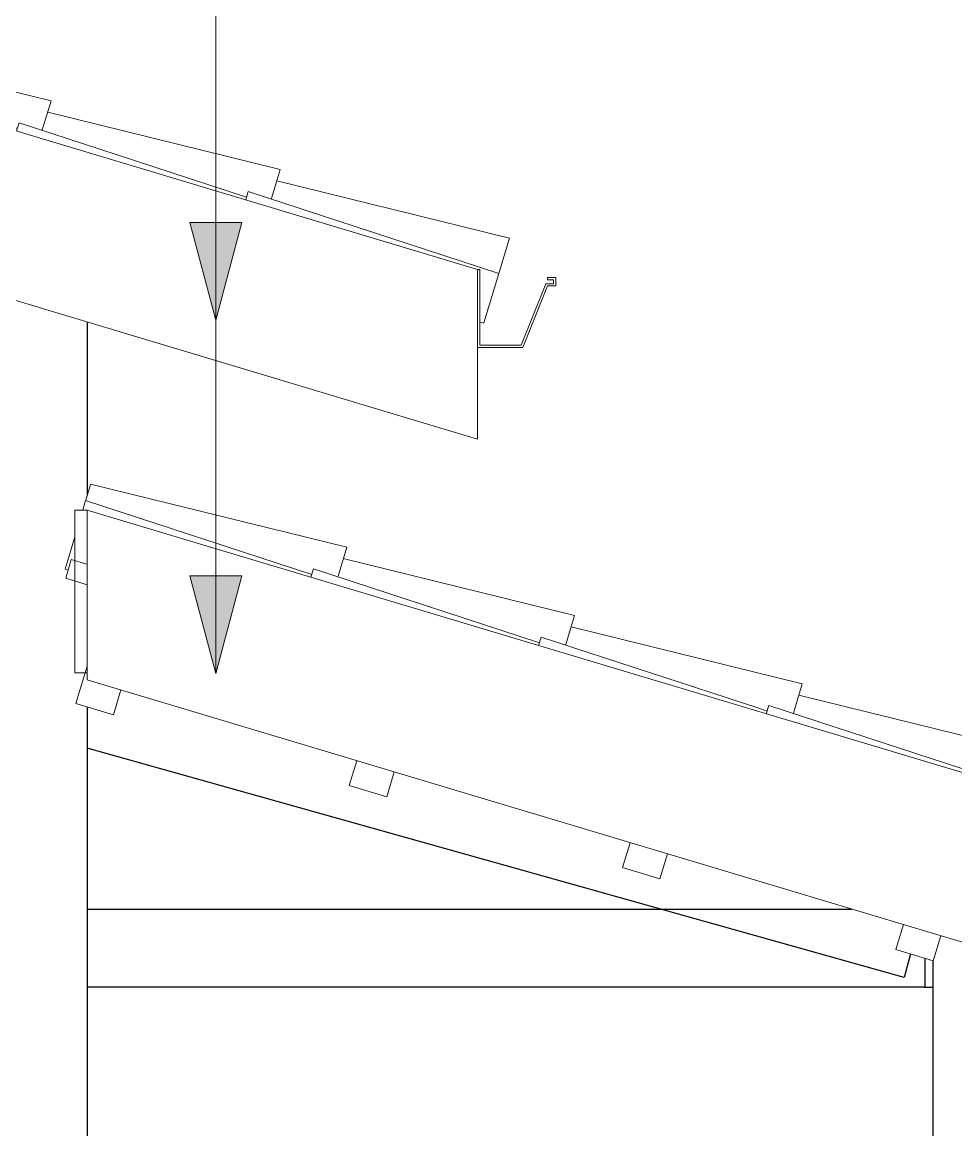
# Model space of a CAD drawing. Header units: millimetres. Extents: x -12976 to 58202, y -2238 to 7407.
# Drawn here: x 27866 to 29301, y 2461 to 4164 of the extents above; entities that cross this region are included whole.
import ezdxf

# ---------------------------------------------------------------- set-up
doc = ezdxf.new("R2010")
doc.units = ezdxf.units.MM
for name, color, linetype, lineweight in [('A-GLAZ-CURT', 52, 'Continuous', 9), ('A-GLAZ-CWMG', 51, 'Continuous', 9), ('A-ROOF-OTLN', 132, 'Continuous', 9), ('A-WALL', 113, 'Continuous', 25), ('G-ANNO-TEXT', 231, 'Continuous', 9), ('S-BEAM', 12, 'Continuous', 25), ('S-COLS', 52, 'Continuous', 25)]:
    doc.layers.add(name, color=color, linetype=linetype, lineweight=lineweight)

# ---------------------------------------------------------------- blocks, each defined once
blk = doc.blocks.new('Viga de Madeira - Terça-4147619-FACHADA LATERAL DIREITA')
at = {"layer": 'S-BEAM'}
for p, q in [((-8189.7, 2800), (-7014.6, 2800)), ((-6902.4, 2724.6), (-6902.4, 2680)), ((-6902.4, 2680), (-8189.7, 2680))]:
    blk.add_line(p, q, dxfattribs=at)
blk = doc.blocks.new('Viga de Madeira - Terça-4147620-FACHADA LATERAL DIREITA')
at = {"layer": 'S-BEAM'}
for p, q in [((-6934.3, 2694.9), (-8189.7, 3047.3)), ((-6924.2, 2731.1), (-6934.3, 2694.9))]:
    blk.add_line(p, q, dxfattribs=at)
blk = doc.blocks.new('Rectangular Mullion - Ripa-3577153-FACHADA LATERAL DIREITA')
at = {"layer": 'A-GLAZ-CWMG'}
for p, q in [((-8214.1, 3337.3), (-8222.7, 3308.6)), ((-8190.2, 3330.2), (-8214.1, 3337.3)), ((-8222.7, 3308.6), (-8189.7, 3298.7))]:
    blk.add_line(p, q, dxfattribs=at)
blk = doc.blocks.new('Rectangular Mullion - Terça-3577237-FACHADA LATERAL DIREITA')
at = {"layer": 'A-GLAZ-CWMG'}
for p, q in [((-8189.7, 3173.4), (-8206.9, 3115.9)), ((-8149.4, 3098.7), (-8137.9, 3137)), ((-8206.9, 3115.9), (-8149.4, 3098.7))]:
    blk.add_line(p, q, dxfattribs=at)
blk = doc.blocks.new('Rectangular Mullion - Terça-3577243-FACHADA LATERAL DIREITA')
at = {"layer": 'A-GLAZ-CWMG'}
for p, q in [((-6515.4, 2650.2), (-6526.9, 2611.9)), ((-6469.4, 2594.7), (-6457.9, 2633)), ((-6526.9, 2611.9), (-6469.4, 2594.7))]:
    blk.add_line(p, q, dxfattribs=at)
blk = doc.blocks.new('COLONIAL BASE - COLONIAL BASE-V64-FACHADA LATERAL DIREITA')
at = {"layer": 'A-GLAZ-CURT'}
blk.add_line((-7096.1, 3129), (-6741.2, 3041.4), dxfattribs=at)
blk = doc.blocks.new('COLONIAL BASE - COLONIAL BASE-V63-FACHADA LATERAL DIREITA')
at = {"layer": 'A-GLAZ-CURT'}
blk.add_line((-6746.1, 3024), (-6390.9, 2936.3), dxfattribs=at)
blk = doc.blocks.new('COLONIAL BASE - COLONIAL BASE-V65-FACHADA LATERAL DIREITA')
at = {"layer": 'A-GLAZ-CURT'}
for p, q in [((-8184.8, 3452.8), (-8184.8, 3452.8)), ((-8184.5, 3453.5), (-7790.9, 3356.3))]:
    blk.add_line(p, q, dxfattribs=at)
blk = doc.blocks.new('COLONIAL BASE - COLONIAL BASE-V66-FACHADA LATERAL DIREITA')
at = {"layer": 'A-GLAZ-CURT'}
for p, q in [((-8184.8, 3452.8), (-8184.8, 3452.8)), ((-8184.5, 3453.5), (-7790.9, 3356.3)), ((-8223.7, 3322.9), (-8218.8, 3321.6))]:
    blk.add_line(p, q, dxfattribs=at)
blk = doc.blocks.new('COLONIAL BASE - COLONIAL BASE-V69-FACHADA LATERAL DIREITA')
at = {"layer": 'A-GLAZ-CURT'}
for p, q in [((-7096.1, 3129), (-6740.9, 3041.3)), ((-7142.1, 3113.2), (-7146, 3100.3)), ((-7142.1, 3113.2), (-6794.7, 2999.6)), ((-6754.4, 2996.2), (-6740.9, 3041.3))]:
    blk.add_line(p, q, dxfattribs=at)
blk = doc.blocks.new('COLONIAL BASE - COLONIAL BASE-V70-FACHADA LATERAL DIREITA')
at = {"layer": 'A-GLAZ-CURT'}
for p, q in [((-7446.1, 3234), (-7090.9, 3146.3)), ((-7492.1, 3218.2), (-7496, 3205.3)), ((-7492.1, 3218.2), (-7159, 3109.3)), ((-7104.3, 3101.4), (-7090.9, 3146.3)), ((-7159, 3109.3), (-7144.7, 3104.6))]:
    blk.add_line(p, q, dxfattribs=at)
blk = doc.blocks.new('COLONIAL BASE - COLONIAL BASE-V71-FACHADA LATERAL DIREITA')
at = {"layer": 'A-GLAZ-CURT'}
for p, q in [((-7796.1, 3339), (-7440.9, 3251.3)), ((-7842.1, 3323.2), (-7846, 3310.3)), ((-7842.1, 3323.2), (-7494.7, 3209.6)), ((-7454.3, 3206.6), (-7440.9, 3251.3))]:
    blk.add_line(p, q, dxfattribs=at)
blk = doc.blocks.new('COLONIAL BASE - COLONIAL BASE-V72-FACHADA LATERAL DIREITA')
at = {"layer": 'A-GLAZ-CURT'}
for p, q in [((-8184.8, 3452.8), (-8192, 3428.8)), ((-8184.5, 3453.5), (-7790.9, 3356.3)), ((-8192.1, 3428.2), (-8196.4, 3413.8)), ((-8192.1, 3428.2), (-7844.7, 3314.6)), ((-8208.8, 3372.6), (-8223.7, 3322.9)), ((-7804.2, 3311.8), (-7790.9, 3356.3)), ((-8223.7, 3322.9), (-8218.8, 3321.6))]:
    blk.add_line(p, q, dxfattribs=at)
blk = doc.blocks.new('COLONIAL BASE - COLONIAL BASE-4234113-FACHADA LATERAL DIREITA')
at = {"layer": 'A-GLAZ-CURT'}
for p, q in [((-7898.3, 3919.6), (-7540.9, 3831.3)), ((-7586.5, 3702.2), (-7580.1, 3700.6)), ((-7579.9, 3701.4), (-7579.9, 3701.4))]:
    blk.add_line(p, q, dxfattribs=at)
blk = doc.blocks.new('COLONIAL BASE - COLONIAL BASE-V73-FACHADA LATERAL DIREITA')
at = {"layer": 'A-GLAZ-CURT'}
blk.add_line((-8250.1, 4025.2), (-7893.1, 3937), dxfattribs=at)
blk = doc.blocks.new('COLONIAL BASE - COLONIAL BASE-V74-FACHADA LATERAL DIREITA')
at = {"layer": 'A-GLAZ-CURT'}
blk.add_line((-8602.8, 4130.9), (-8245.3, 4042.6), dxfattribs=at)
blk = doc.blocks.new('COLONIAL BASE - COLONIAL BASE-V80-FACHADA LATERAL DIREITA')
at = {"layer": 'A-GLAZ-CURT'}
for p, q in [((-7898.3, 3919.6), (-7540.9, 3831.3)), ((-7942.1, 3903.2), (-7946, 3890.3)), ((-7942.1, 3903.2), (-7557.1, 3777.3)), ((-7557, 3777.4), (-7540.9, 3831.3)), ((-7579.9, 3701.4), (-7557.1, 3777.3)), ((-7586.5, 3702.2), (-7580.1, 3700.6))]:
    blk.add_line(p, q, dxfattribs=at)
blk = doc.blocks.new('COLONIAL BASE - COLONIAL BASE-V81-FACHADA LATERAL DIREITA')
at = {"layer": 'A-GLAZ-CURT'}
for p, q in [((-8250.1, 4025.2), (-7893.1, 3937)), ((-8294.4, 4008.9), (-8298.1, 3996.5)), ((-8294.4, 4008.9), (-8143.7, 3959.6)), ((-8143.7, 3959.6), (-7944.7, 3894.5)), ((-7906.5, 3892.2), (-7893.1, 3937))]:
    blk.add_line(p, q, dxfattribs=at)
blk = doc.blocks.new('COLONIAL BASE - COLONIAL BASE-V82-FACHADA LATERAL DIREITA')
at = {"layer": 'A-GLAZ-CURT'}
for p, q in [((-8602.8, 4130.9), (-8245.3, 4042.6)), ((-8646.6, 4114.6), (-8650.4, 4101.8)), ((-8646.6, 4114.6), (-8297, 4000.2)), ((-8258.8, 3997.8), (-8245.3, 4042.6))]:
    blk.add_line(p, q, dxfattribs=at)

msp = doc.modelspace()

# ---------------------------------------------------------------- hatches: boundary and pattern name
at = {"layer": 'G-ANNO-TEXT'}
for points in [[(28163.9, 3705.4), (28204.1, 3855.4), (28123.7, 3855.4)], [(28163.9, 3162.3), (28204.1, 3312.3), (28123.7, 3312.3)]]:
    msp.add_hatch(color=7, dxfattribs=at).paths.add_polyline_path(points)

# ---------------------------------------------------------------- linework, layer by layer
at = {"layer": 'A-ROOF-OTLN'}
for p, q in [((22226.3, 5685.5), (28566.3, 3783.5)), ((28566.3, 3522.5), (22226.3, 5424.5)), ((28566.3, 3783.5), (28566.3, 3522.5)), ((28569.4, 3783.5), (28566.3, 3783.5)), ((28569.4, 3666.8), (28569.4, 3783.5)), ((28686.3, 3770.8), (28673.6, 3770.8)), ((28673.6, 3770.8), (28673.6, 3767.6)), ((28673.6, 3767.6), (28683.1, 3767.6)), ((28683.1, 3767.6), (28683.1, 3761.3)), ((28686.3, 3758.1), (28686.3, 3770.8)), ((28671.2, 3761.3), (28633.1, 3666.8)), ((28635.5, 3663.6), (28673.6, 3758.1)), ((28683.1, 3761.3), (28671.2, 3761.3)), ((28673.6, 3758.1), (28686.3, 3758.1)), ((28566.3, 3663.6), (28635.5, 3663.6)), ((28633.1, 3666.8), (28569.4, 3666.8)), ((27947.3, 3413.5), (27947.3, 3163.5)), ((27966.3, 3413.5), (27947.3, 3413.5)), ((27966.3, 3152.5), (27966.3, 3413.5)), ((27966.3, 3413.5), (30066.3, 2783.5)), ((27947.3, 3163.5), (27966.3, 3163.5)), ((30066.3, 2522.5), (27966.3, 3152.5))]:
    msp.add_line(p, q, dxfattribs=at)
at = {"layer": 'A-WALL'}
for p, q in [((27966.3, 3702.5), (27966.3, 3436.6)), ((27966.3, 3110.8), (27966.3, 200))]:
    msp.add_line(p, q, dxfattribs=at)
at = {"layer": 'G-ANNO-TEXT', "color": 7}
for p, q in [((28163.9, 3162.3), (28163.9, 7166.9)), ((28163.9, 3705.4), (28163.9, 7166.9)), ((28204.1, 3855.4), (28123.7, 3855.4)), ((28123.7, 3855.4), (28163.9, 3705.4)), ((28163.9, 3705.4), (28204.1, 3855.4)), ((28204.1, 3312.3), (28123.7, 3312.3)), ((28123.7, 3312.3), (28163.9, 3162.3)), ((28163.9, 3162.3), (28204.1, 3312.3))]:
    msp.add_line(p, q, dxfattribs=at)
at = {"layer": 'S-BEAM'}
msp.add_line((29253.6, 2680), (29266.3, 2680), dxfattribs=at)
at = {"layer": 'S-COLS'}
msp.add_line((29266.3, 200), (29266.3, 2720.8), dxfattribs=at)

# ---------------------------------------------------------------- block references
at = {"layer": 'A-GLAZ-CURT'}
for name, p in [('COLONIAL BASE - COLONIAL BASE-V82-FACHADA LATERAL DIREITA', (36155.9, 0)), ('COLONIAL BASE - COLONIAL BASE-V74-FACHADA LATERAL DIREITA', (36155.9, 0)), ('COLONIAL BASE - COLONIAL BASE-V74-FACHADA LATERAL DIREITA', (36155.9, 0)), ('COLONIAL BASE - COLONIAL BASE-V74-FACHADA LATERAL DIREITA', (36155.9, 0)), ('COLONIAL BASE - COLONIAL BASE-V74-FACHADA LATERAL DIREITA', (36155.9, 0)), ('COLONIAL BASE - COLONIAL BASE-V74-FACHADA LATERAL DIREITA', (36155.9, 0)), ('COLONIAL BASE - COLONIAL BASE-V74-FACHADA LATERAL DIREITA', (36155.9, 0)), ('COLONIAL BASE - COLONIAL BASE-V74-FACHADA LATERAL DIREITA', (36155.9, 0)), ('COLONIAL BASE - COLONIAL BASE-V74-FACHADA LATERAL DIREITA', (36155.9, 0)), ('COLONIAL BASE - COLONIAL BASE-V74-FACHADA LATERAL DIREITA', (36155.9, 0)), ('COLONIAL BASE - COLONIAL BASE-V74-FACHADA LATERAL DIREITA', (36155.9, 0)), ('COLONIAL BASE - COLONIAL BASE-V74-FACHADA LATERAL DIREITA', (36155.9, 0)), ('COLONIAL BASE - COLONIAL BASE-V74-FACHADA LATERAL DIREITA', (36155.9, 0)), ('COLONIAL BASE - COLONIAL BASE-V74-FACHADA LATERAL DIREITA', (36155.9, 0)), ('COLONIAL BASE - COLONIAL BASE-V74-FACHADA LATERAL DIREITA', (36155.9, 0)), ('COLONIAL BASE - COLONIAL BASE-V74-FACHADA LATERAL DIREITA', (36155.9, 0)), ('COLONIAL BASE - COLONIAL BASE-V74-FACHADA LATERAL DIREITA', (36155.9, 0)), ('COLONIAL BASE - COLONIAL BASE-V74-FACHADA LATERAL DIREITA', (36155.9, 0)), ('COLONIAL BASE - COLONIAL BASE-V74-FACHADA LATERAL DIREITA', (36155.9, 0)), ('COLONIAL BASE - COLONIAL BASE-V74-FACHADA LATERAL DIREITA', (36155.9, 0)), ('COLONIAL BASE - COLONIAL BASE-V74-FACHADA LATERAL DIREITA', (36155.9, 0)), ('COLONIAL BASE - COLONIAL BASE-V74-FACHADA LATERAL DIREITA', (36155.9, 0)), ('COLONIAL BASE - COLONIAL BASE-V74-FACHADA LATERAL DIREITA', (36155.9, 0)), ('COLONIAL BASE - COLONIAL BASE-V74-FACHADA LATERAL DIREITA', (36155.9, 0)), ('COLONIAL BASE - COLONIAL BASE-V74-FACHADA LATERAL DIREITA', (36155.9, 0)), ('COLONIAL BASE - COLONIAL BASE-V74-FACHADA LATERAL DIREITA', (36155.9, 0)), ('COLONIAL BASE - COLONIAL BASE-V74-FACHADA LATERAL DIREITA', (36155.9, 0)), ('COLONIAL BASE - COLONIAL BASE-V74-FACHADA LATERAL DIREITA', (36155.9, 0)), ('COLONIAL BASE - COLONIAL BASE-V74-FACHADA LATERAL DIREITA', (36155.9, 0)), ('COLONIAL BASE - COLONIAL BASE-V74-FACHADA LATERAL DIREITA', (36155.9, 0)), ('COLONIAL BASE - COLONIAL BASE-V74-FACHADA LATERAL DIREITA', (36155.9, 0)), ('COLONIAL BASE - COLONIAL BASE-V74-FACHADA LATERAL DIREITA', (36155.9, 0)), ('COLONIAL BASE - COLONIAL BASE-V74-FACHADA LATERAL DIREITA', (36155.9, 0)), ('COLONIAL BASE - COLONIAL BASE-V74-FACHADA LATERAL DIREITA', (36155.9, 0)), ('COLONIAL BASE - COLONIAL BASE-V74-FACHADA LATERAL DIREITA', (36155.9, 0)), ('COLONIAL BASE - COLONIAL BASE-V74-FACHADA LATERAL DIREITA', (36155.9, 0)), ('COLONIAL BASE - COLONIAL BASE-V74-FACHADA LATERAL DIREITA', (36155.9, 0)), ('COLONIAL BASE - COLONIAL BASE-V74-FACHADA LATERAL DIREITA', (36155.9, 0)), ('COLONIAL BASE - COLONIAL BASE-V74-FACHADA LATERAL DIREITA', (36155.9, 0)), ('COLONIAL BASE - COLONIAL BASE-V81-FACHADA LATERAL DIREITA', (36155.9, 0)), ('COLONIAL BASE - COLONIAL BASE-V73-FACHADA LATERAL DIREITA', (36155.9, 0)), ('COLONIAL BASE - COLONIAL BASE-V73-FACHADA LATERAL DIREITA', (36155.9, 0)), ('COLONIAL BASE - COLONIAL BASE-V73-FACHADA LATERAL DIREITA', (36155.9, 0)), ('COLONIAL BASE - COLONIAL BASE-V73-FACHADA LATERAL DIREITA', (36155.9, 0)), ('COLONIAL BASE - COLONIAL BASE-V73-FACHADA LATERAL DIREITA', (36155.9, 0)), ('COLONIAL BASE - COLONIAL BASE-V73-FACHADA LATERAL DIREITA', (36155.9, 0)), ('COLONIAL BASE - COLONIAL BASE-V73-FACHADA LATERAL DIREITA', (36155.9, 0)), ('COLONIAL BASE - COLONIAL BASE-V73-FACHADA LATERAL DIREITA', (36155.9, 0)), ('COLONIAL BASE - COLONIAL BASE-V73-FACHADA LATERAL DIREITA', (36155.9, 0)), ('COLONIAL BASE - COLONIAL BASE-V73-FACHADA LATERAL DIREITA', (36155.9, 0)), ('COLONIAL BASE - COLONIAL BASE-V73-FACHADA LATERAL DIREITA', (36155.9, 0)), ('COLONIAL BASE - COLONIAL BASE-V73-FACHADA LATERAL DIREITA', (36155.9, 0)), ('COLONIAL BASE - COLONIAL BASE-V73-FACHADA LATERAL DIREITA', (36155.9, 0)), ('COLONIAL BASE - COLONIAL BASE-V73-FACHADA LATERAL DIREITA', (36155.9, 0)), ('COLONIAL BASE - COLONIAL BASE-V73-FACHADA LATERAL DIREITA', (36155.9, 0)), ('COLONIAL BASE - COLONIAL BASE-V73-FACHADA LATERAL DIREITA', (36155.9, 0)), ('COLONIAL BASE - COLONIAL BASE-V73-FACHADA LATERAL DIREITA', (36155.9, 0)), ('COLONIAL BASE - COLONIAL BASE-V73-FACHADA LATERAL DIREITA', (36155.9, 0)), ('COLONIAL BASE - COLONIAL BASE-V73-FACHADA LATERAL DIREITA', (36155.9, 0)), ('COLONIAL BASE - COLONIAL BASE-V73-FACHADA LATERAL DIREITA', (36155.9, 0)), ('COLONIAL BASE - COLONIAL BASE-V73-FACHADA LATERAL DIREITA', (36155.9, 0)), ('COLONIAL BASE - COLONIAL BASE-V73-FACHADA LATERAL DIREITA', (36155.9, 0)), ('COLONIAL BASE - COLONIAL BASE-V73-FACHADA LATERAL DIREITA', (36155.9, 0)), ('COLONIAL BASE - COLONIAL BASE-V73-FACHADA LATERAL DIREITA', (36155.9, 0)), ('COLONIAL BASE - COLONIAL BASE-V73-FACHADA LATERAL DIREITA', (36155.9, 0)), ('COLONIAL BASE - COLONIAL BASE-V73-FACHADA LATERAL DIREITA', (36155.9, 0)), ('COLONIAL BASE - COLONIAL BASE-V73-FACHADA LATERAL DIREITA', (36155.9, 0)), ('COLONIAL BASE - COLONIAL BASE-V73-FACHADA LATERAL DIREITA', (36155.9, 0)), ('COLONIAL BASE - COLONIAL BASE-V73-FACHADA LATERAL DIREITA', (36155.9, 0)), ('COLONIAL BASE - COLONIAL BASE-V73-FACHADA LATERAL DIREITA', (36155.9, 0)), ('COLONIAL BASE - COLONIAL BASE-V73-FACHADA LATERAL DIREITA', (36155.9, 0)), ('COLONIAL BASE - COLONIAL BASE-V73-FACHADA LATERAL DIREITA', (36155.9, 0)), ('COLONIAL BASE - COLONIAL BASE-V73-FACHADA LATERAL DIREITA', (36155.9, 0)), ('COLONIAL BASE - COLONIAL BASE-V73-FACHADA LATERAL DIREITA', (36155.9, 0)), ('COLONIAL BASE - COLONIAL BASE-V73-FACHADA LATERAL DIREITA', (36155.9, 0)), ('COLONIAL BASE - COLONIAL BASE-V73-FACHADA LATERAL DIREITA', (36155.9, 0)), ('COLONIAL BASE - COLONIAL BASE-V73-FACHADA LATERAL DIREITA', (36155.9, 0)), ('COLONIAL BASE - COLONIAL BASE-V73-FACHADA LATERAL DIREITA', (36155.9, 0)), ('COLONIAL BASE - COLONIAL BASE-V80-FACHADA LATERAL DIREITA', (36155.9, 0)), ('COLONIAL BASE - COLONIAL BASE-4234113-FACHADA LATERAL DIREITA', (36155.9, 0)), ('COLONIAL BASE - COLONIAL BASE-4234113-FACHADA LATERAL DIREITA', (36155.9, 0)), ('COLONIAL BASE - COLONIAL BASE-4234113-FACHADA LATERAL DIREITA', (36155.9, 0)), ('COLONIAL BASE - COLONIAL BASE-4234113-FACHADA LATERAL DIREITA', (36155.9, 0)), ('COLONIAL BASE - COLONIAL BASE-4234113-FACHADA LATERAL DIREITA', (36155.9, 0)), ('COLONIAL BASE - COLONIAL BASE-4234113-FACHADA LATERAL DIREITA', (36155.9, 0)), ('COLONIAL BASE - COLONIAL BASE-4234113-FACHADA LATERAL DIREITA', (36155.9, 0)), ('COLONIAL BASE - COLONIAL BASE-4234113-FACHADA LATERAL DIREITA', (36155.9, 0)), ('COLONIAL BASE - COLONIAL BASE-4234113-FACHADA LATERAL DIREITA', (36155.9, 0)), ('COLONIAL BASE - COLONIAL BASE-4234113-FACHADA LATERAL DIREITA', (36155.9, 0)), ('COLONIAL BASE - COLONIAL BASE-4234113-FACHADA LATERAL DIREITA', (36155.9, 0)), ('COLONIAL BASE - COLONIAL BASE-4234113-FACHADA LATERAL DIREITA', (36155.9, 0)), ('COLONIAL BASE - COLONIAL BASE-4234113-FACHADA LATERAL DIREITA', (36155.9, 0)), ('COLONIAL BASE - COLONIAL BASE-4234113-FACHADA LATERAL DIREITA', (36155.9, 0)), ('COLONIAL BASE - COLONIAL BASE-4234113-FACHADA LATERAL DIREITA', (36155.9, 0)), ('COLONIAL BASE - COLONIAL BASE-4234113-FACHADA LATERAL DIREITA', (36155.9, 0)), ('COLONIAL BASE - COLONIAL BASE-4234113-FACHADA LATERAL DIREITA', (36155.9, 0)), ('COLONIAL BASE - COLONIAL BASE-4234113-FACHADA LATERAL DIREITA', (36155.9, 0)), ('COLONIAL BASE - COLONIAL BASE-4234113-FACHADA LATERAL DIREITA', (36155.9, 0)), ('COLONIAL BASE - COLONIAL BASE-4234113-FACHADA LATERAL DIREITA', (36155.9, 0)), ('COLONIAL BASE - COLONIAL BASE-4234113-FACHADA LATERAL DIREITA', (36155.9, 0)), ('COLONIAL BASE - COLONIAL BASE-4234113-FACHADA LATERAL DIREITA', (36155.9, 0)), ('COLONIAL BASE - COLONIAL BASE-4234113-FACHADA LATERAL DIREITA', (36155.9, 0)), ('COLONIAL BASE - COLONIAL BASE-4234113-FACHADA LATERAL DIREITA', (36155.9, 0)), ('COLONIAL BASE - COLONIAL BASE-4234113-FACHADA LATERAL DIREITA', (36155.9, 0)), ('COLONIAL BASE - COLONIAL BASE-4234113-FACHADA LATERAL DIREITA', (36155.9, 0)), ('COLONIAL BASE - COLONIAL BASE-4234113-FACHADA LATERAL DIREITA', (36155.9, 0)), ('COLONIAL BASE - COLONIAL BASE-4234113-FACHADA LATERAL DIREITA', (36155.9, 0)), ('COLONIAL BASE - COLONIAL BASE-4234113-FACHADA LATERAL DIREITA', (36155.9, 0)), ('COLONIAL BASE - COLONIAL BASE-4234113-FACHADA LATERAL DIREITA', (36155.9, 0)), ('COLONIAL BASE - COLONIAL BASE-4234113-FACHADA LATERAL DIREITA', (36155.9, 0)), ('COLONIAL BASE - COLONIAL BASE-4234113-FACHADA LATERAL DIREITA', (36155.9, 0)), ('COLONIAL BASE - COLONIAL BASE-4234113-FACHADA LATERAL DIREITA', (36155.9, 0)), ('COLONIAL BASE - COLONIAL BASE-4234113-FACHADA LATERAL DIREITA', (36155.9, 0)), ('COLONIAL BASE - COLONIAL BASE-4234113-FACHADA LATERAL DIREITA', (36155.9, 0)), ('COLONIAL BASE - COLONIAL BASE-4234113-FACHADA LATERAL DIREITA', (36155.9, 0)), ('COLONIAL BASE - COLONIAL BASE-4234113-FACHADA LATERAL DIREITA', (36155.9, 0)), ('COLONIAL BASE - COLONIAL BASE-4234113-FACHADA LATERAL DIREITA', (36155.9, 0)), ('COLONIAL BASE - COLONIAL BASE-V66-FACHADA LATERAL DIREITA', (36155.9, 0)), ('COLONIAL BASE - COLONIAL BASE-V72-FACHADA LATERAL DIREITA', (36155.9, 0)), ('COLONIAL BASE - COLONIAL BASE-V65-FACHADA LATERAL DIREITA', (36155.9, 0)), ('COLONIAL BASE - COLONIAL BASE-V65-FACHADA LATERAL DIREITA', (36155.9, 0)), ('COLONIAL BASE - COLONIAL BASE-V65-FACHADA LATERAL DIREITA', (36155.9, 0)), ('COLONIAL BASE - COLONIAL BASE-V65-FACHADA LATERAL DIREITA', (36155.9, 0)), ('COLONIAL BASE - COLONIAL BASE-V65-FACHADA LATERAL DIREITA', (36155.9, 0)), ('COLONIAL BASE - COLONIAL BASE-V65-FACHADA LATERAL DIREITA', (36155.9, 0)), ('COLONIAL BASE - COLONIAL BASE-V65-FACHADA LATERAL DIREITA', (36155.9, 0)), ('COLONIAL BASE - COLONIAL BASE-V65-FACHADA LATERAL DIREITA', (36155.9, 0)), ('COLONIAL BASE - COLONIAL BASE-V65-FACHADA LATERAL DIREITA', (36155.9, 0)), ('COLONIAL BASE - COLONIAL BASE-V65-FACHADA LATERAL DIREITA', (36155.9, 0)), ('COLONIAL BASE - COLONIAL BASE-V65-FACHADA LATERAL DIREITA', (36155.9, 0)), ('COLONIAL BASE - COLONIAL BASE-V65-FACHADA LATERAL DIREITA', (36155.9, 0)), ('COLONIAL BASE - COLONIAL BASE-V65-FACHADA LATERAL DIREITA', (36155.9, 0)), ('COLONIAL BASE - COLONIAL BASE-V65-FACHADA LATERAL DIREITA', (36155.9, 0)), ('COLONIAL BASE - COLONIAL BASE-V65-FACHADA LATERAL DIREITA', (36155.9, 0)), ('COLONIAL BASE - COLONIAL BASE-V65-FACHADA LATERAL DIREITA', (36155.9, 0)), ('COLONIAL BASE - COLONIAL BASE-V65-FACHADA LATERAL DIREITA', (36155.9, 0)), ('COLONIAL BASE - COLONIAL BASE-V65-FACHADA LATERAL DIREITA', (36155.9, 0)), ('COLONIAL BASE - COLONIAL BASE-V65-FACHADA LATERAL DIREITA', (36155.9, 0)), ('COLONIAL BASE - COLONIAL BASE-V65-FACHADA LATERAL DIREITA', (36155.9, 0)), ('COLONIAL BASE - COLONIAL BASE-V65-FACHADA LATERAL DIREITA', (36155.9, 0)), ('COLONIAL BASE - COLONIAL BASE-V65-FACHADA LATERAL DIREITA', (36155.9, 0)), ('COLONIAL BASE - COLONIAL BASE-V65-FACHADA LATERAL DIREITA', (36155.9, 0)), ('COLONIAL BASE - COLONIAL BASE-V65-FACHADA LATERAL DIREITA', (36155.9, 0)), ('COLONIAL BASE - COLONIAL BASE-V65-FACHADA LATERAL DIREITA', (36155.9, 0)), ('COLONIAL BASE - COLONIAL BASE-V65-FACHADA LATERAL DIREITA', (36155.9, 0)), ('COLONIAL BASE - COLONIAL BASE-V65-FACHADA LATERAL DIREITA', (36155.9, 0)), ('COLONIAL BASE - COLONIAL BASE-V65-FACHADA LATERAL DIREITA', (36155.9, 0)), ('COLONIAL BASE - COLONIAL BASE-V65-FACHADA LATERAL DIREITA', (36155.9, 0)), ('COLONIAL BASE - COLONIAL BASE-V65-FACHADA LATERAL DIREITA', (36155.9, 0)), ('COLONIAL BASE - COLONIAL BASE-V65-FACHADA LATERAL DIREITA', (36155.9, 0)), ('COLONIAL BASE - COLONIAL BASE-V65-FACHADA LATERAL DIREITA', (36155.9, 0)), ('COLONIAL BASE - COLONIAL BASE-V65-FACHADA LATERAL DIREITA', (36155.9, 0)), ('COLONIAL BASE - COLONIAL BASE-V65-FACHADA LATERAL DIREITA', (36155.9, 0)), ('COLONIAL BASE - COLONIAL BASE-V65-FACHADA LATERAL DIREITA', (36155.9, 0)), ('COLONIAL BASE - COLONIAL BASE-V65-FACHADA LATERAL DIREITA', (36155.9, 0)), ('COLONIAL BASE - COLONIAL BASE-V65-FACHADA LATERAL DIREITA', (36155.9, 0)), ('COLONIAL BASE - COLONIAL BASE-V71-FACHADA LATERAL DIREITA', (36155.9, 0)), ('COLONIAL BASE - COLONIAL BASE-V63-FACHADA LATERAL DIREITA', (35105.9, 315)), ('COLONIAL BASE - COLONIAL BASE-V63-FACHADA LATERAL DIREITA', (35105.9, 315)), ('COLONIAL BASE - COLONIAL BASE-V63-FACHADA LATERAL DIREITA', (35105.9, 315)), ('COLONIAL BASE - COLONIAL BASE-V63-FACHADA LATERAL DIREITA', (35105.9, 315)), ('COLONIAL BASE - COLONIAL BASE-V63-FACHADA LATERAL DIREITA', (35105.9, 315)), ('COLONIAL BASE - COLONIAL BASE-V63-FACHADA LATERAL DIREITA', (35105.9, 315)), ('COLONIAL BASE - COLONIAL BASE-V63-FACHADA LATERAL DIREITA', (35105.9, 315)), ('COLONIAL BASE - COLONIAL BASE-V63-FACHADA LATERAL DIREITA', (35105.9, 315)), ('COLONIAL BASE - COLONIAL BASE-V63-FACHADA LATERAL DIREITA', (35105.9, 315)), ('COLONIAL BASE - COLONIAL BASE-V63-FACHADA LATERAL DIREITA', (35105.9, 315)), ('COLONIAL BASE - COLONIAL BASE-V63-FACHADA LATERAL DIREITA', (35105.9, 315)), ('COLONIAL BASE - COLONIAL BASE-V63-FACHADA LATERAL DIREITA', (35105.9, 315)), ('COLONIAL BASE - COLONIAL BASE-V63-FACHADA LATERAL DIREITA', (35105.9, 315)), ('COLONIAL BASE - COLONIAL BASE-V63-FACHADA LATERAL DIREITA', (35105.9, 315)), ('COLONIAL BASE - COLONIAL BASE-V63-FACHADA LATERAL DIREITA', (35105.9, 315)), ('COLONIAL BASE - COLONIAL BASE-V63-FACHADA LATERAL DIREITA', (35105.9, 315)), ('COLONIAL BASE - COLONIAL BASE-V63-FACHADA LATERAL DIREITA', (35105.9, 315)), ('COLONIAL BASE - COLONIAL BASE-V63-FACHADA LATERAL DIREITA', (35105.9, 315)), ('COLONIAL BASE - COLONIAL BASE-V63-FACHADA LATERAL DIREITA', (35105.9, 315)), ('COLONIAL BASE - COLONIAL BASE-V63-FACHADA LATERAL DIREITA', (35105.9, 315)), ('COLONIAL BASE - COLONIAL BASE-V63-FACHADA LATERAL DIREITA', (35105.9, 315)), ('COLONIAL BASE - COLONIAL BASE-V63-FACHADA LATERAL DIREITA', (35105.9, 315)), ('COLONIAL BASE - COLONIAL BASE-V63-FACHADA LATERAL DIREITA', (35105.9, 315)), ('COLONIAL BASE - COLONIAL BASE-V63-FACHADA LATERAL DIREITA', (35105.9, 315)), ('COLONIAL BASE - COLONIAL BASE-V63-FACHADA LATERAL DIREITA', (35105.9, 315)), ('COLONIAL BASE - COLONIAL BASE-V63-FACHADA LATERAL DIREITA', (35105.9, 315)), ('COLONIAL BASE - COLONIAL BASE-V63-FACHADA LATERAL DIREITA', (35105.9, 315)), ('COLONIAL BASE - COLONIAL BASE-V63-FACHADA LATERAL DIREITA', (35105.9, 315)), ('COLONIAL BASE - COLONIAL BASE-V63-FACHADA LATERAL DIREITA', (35105.9, 315)), ('COLONIAL BASE - COLONIAL BASE-V63-FACHADA LATERAL DIREITA', (35105.9, 315)), ('COLONIAL BASE - COLONIAL BASE-V63-FACHADA LATERAL DIREITA', (35105.9, 315)), ('COLONIAL BASE - COLONIAL BASE-V63-FACHADA LATERAL DIREITA', (35105.9, 315)), ('COLONIAL BASE - COLONIAL BASE-V63-FACHADA LATERAL DIREITA', (35105.9, 315)), ('COLONIAL BASE - COLONIAL BASE-V63-FACHADA LATERAL DIREITA', (35105.9, 315)), ('COLONIAL BASE - COLONIAL BASE-V63-FACHADA LATERAL DIREITA', (35105.9, 315)), ('COLONIAL BASE - COLONIAL BASE-V63-FACHADA LATERAL DIREITA', (35105.9, 315)), ('COLONIAL BASE - COLONIAL BASE-V63-FACHADA LATERAL DIREITA', (35105.9, 315)), ('COLONIAL BASE - COLONIAL BASE-V63-FACHADA LATERAL DIREITA', (35105.9, 315)), ('COLONIAL BASE - COLONIAL BASE-V70-FACHADA LATERAL DIREITA', (36155.9, 0)), ('COLONIAL BASE - COLONIAL BASE-V63-FACHADA LATERAL DIREITA', (35455.9, 210)), ('COLONIAL BASE - COLONIAL BASE-V63-FACHADA LATERAL DIREITA', (35455.9, 210)), ('COLONIAL BASE - COLONIAL BASE-V63-FACHADA LATERAL DIREITA', (35455.9, 210)), ('COLONIAL BASE - COLONIAL BASE-V63-FACHADA LATERAL DIREITA', (35455.9, 210)), ('COLONIAL BASE - COLONIAL BASE-V63-FACHADA LATERAL DIREITA', (35455.9, 210)), ('COLONIAL BASE - COLONIAL BASE-V63-FACHADA LATERAL DIREITA', (35455.9, 210)), ('COLONIAL BASE - COLONIAL BASE-V63-FACHADA LATERAL DIREITA', (35455.9, 210)), ('COLONIAL BASE - COLONIAL BASE-V63-FACHADA LATERAL DIREITA', (35455.9, 210)), ('COLONIAL BASE - COLONIAL BASE-V63-FACHADA LATERAL DIREITA', (35455.9, 210)), ('COLONIAL BASE - COLONIAL BASE-V63-FACHADA LATERAL DIREITA', (35455.9, 210)), ('COLONIAL BASE - COLONIAL BASE-V63-FACHADA LATERAL DIREITA', (35455.9, 210)), ('COLONIAL BASE - COLONIAL BASE-V63-FACHADA LATERAL DIREITA', (35455.9, 210)), ('COLONIAL BASE - COLONIAL BASE-V63-FACHADA LATERAL DIREITA', (35455.9, 210)), ('COLONIAL BASE - COLONIAL BASE-V63-FACHADA LATERAL DIREITA', (35455.9, 210)), ('COLONIAL BASE - COLONIAL BASE-V63-FACHADA LATERAL DIREITA', (35455.9, 210)), ('COLONIAL BASE - COLONIAL BASE-V63-FACHADA LATERAL DIREITA', (35455.9, 210)), ('COLONIAL BASE - COLONIAL BASE-V63-FACHADA LATERAL DIREITA', (35455.9, 210)), ('COLONIAL BASE - COLONIAL BASE-V63-FACHADA LATERAL DIREITA', (35455.9, 210)), ('COLONIAL BASE - COLONIAL BASE-V63-FACHADA LATERAL DIREITA', (35455.9, 210)), ('COLONIAL BASE - COLONIAL BASE-V63-FACHADA LATERAL DIREITA', (35455.9, 210)), ('COLONIAL BASE - COLONIAL BASE-V63-FACHADA LATERAL DIREITA', (35455.9, 210)), ('COLONIAL BASE - COLONIAL BASE-V63-FACHADA LATERAL DIREITA', (35455.9, 210)), ('COLONIAL BASE - COLONIAL BASE-V63-FACHADA LATERAL DIREITA', (35455.9, 210)), ('COLONIAL BASE - COLONIAL BASE-V63-FACHADA LATERAL DIREITA', (35455.9, 210)), ('COLONIAL BASE - COLONIAL BASE-V63-FACHADA LATERAL DIREITA', (35455.9, 210)), ('COLONIAL BASE - COLONIAL BASE-V63-FACHADA LATERAL DIREITA', (35455.9, 210)), ('COLONIAL BASE - COLONIAL BASE-V63-FACHADA LATERAL DIREITA', (35455.9, 210)), ('COLONIAL BASE - COLONIAL BASE-V63-FACHADA LATERAL DIREITA', (35455.9, 210)), ('COLONIAL BASE - COLONIAL BASE-V63-FACHADA LATERAL DIREITA', (35455.9, 210)), ('COLONIAL BASE - COLONIAL BASE-V63-FACHADA LATERAL DIREITA', (35455.9, 210)), ('COLONIAL BASE - COLONIAL BASE-V63-FACHADA LATERAL DIREITA', (35455.9, 210)), ('COLONIAL BASE - COLONIAL BASE-V63-FACHADA LATERAL DIREITA', (35455.9, 210)), ('COLONIAL BASE - COLONIAL BASE-V63-FACHADA LATERAL DIREITA', (35455.9, 210)), ('COLONIAL BASE - COLONIAL BASE-V63-FACHADA LATERAL DIREITA', (35455.9, 210)), ('COLONIAL BASE - COLONIAL BASE-V63-FACHADA LATERAL DIREITA', (35455.9, 210)), ('COLONIAL BASE - COLONIAL BASE-V63-FACHADA LATERAL DIREITA', (35455.9, 210)), ('COLONIAL BASE - COLONIAL BASE-V63-FACHADA LATERAL DIREITA', (35455.9, 210)), ('COLONIAL BASE - COLONIAL BASE-V63-FACHADA LATERAL DIREITA', (35455.9, 210)), ('COLONIAL BASE - COLONIAL BASE-V69-FACHADA LATERAL DIREITA', (36155.9, 0)), ('COLONIAL BASE - COLONIAL BASE-V64-FACHADA LATERAL DIREITA', (36155.9, 0)), ('COLONIAL BASE - COLONIAL BASE-V64-FACHADA LATERAL DIREITA', (36155.9, 0)), ('COLONIAL BASE - COLONIAL BASE-V64-FACHADA LATERAL DIREITA', (36155.9, 0)), ('COLONIAL BASE - COLONIAL BASE-V64-FACHADA LATERAL DIREITA', (36155.9, 0)), ('COLONIAL BASE - COLONIAL BASE-V64-FACHADA LATERAL DIREITA', (36155.9, 0)), ('COLONIAL BASE - COLONIAL BASE-V64-FACHADA LATERAL DIREITA', (36155.9, 0)), ('COLONIAL BASE - COLONIAL BASE-V64-FACHADA LATERAL DIREITA', (36155.9, 0)), ('COLONIAL BASE - COLONIAL BASE-V64-FACHADA LATERAL DIREITA', (36155.9, 0)), ('COLONIAL BASE - COLONIAL BASE-V64-FACHADA LATERAL DIREITA', (36155.9, 0)), ('COLONIAL BASE - COLONIAL BASE-V64-FACHADA LATERAL DIREITA', (36155.9, 0)), ('COLONIAL BASE - COLONIAL BASE-V64-FACHADA LATERAL DIREITA', (36155.9, 0)), ('COLONIAL BASE - COLONIAL BASE-V64-FACHADA LATERAL DIREITA', (36155.9, 0)), ('COLONIAL BASE - COLONIAL BASE-V64-FACHADA LATERAL DIREITA', (36155.9, 0)), ('COLONIAL BASE - COLONIAL BASE-V64-FACHADA LATERAL DIREITA', (36155.9, 0)), ('COLONIAL BASE - COLONIAL BASE-V64-FACHADA LATERAL DIREITA', (36155.9, 0)), ('COLONIAL BASE - COLONIAL BASE-V64-FACHADA LATERAL DIREITA', (36155.9, 0)), ('COLONIAL BASE - COLONIAL BASE-V64-FACHADA LATERAL DIREITA', (36155.9, 0)), ('COLONIAL BASE - COLONIAL BASE-V64-FACHADA LATERAL DIREITA', (36155.9, 0)), ('COLONIAL BASE - COLONIAL BASE-V64-FACHADA LATERAL DIREITA', (36155.9, 0)), ('COLONIAL BASE - COLONIAL BASE-V64-FACHADA LATERAL DIREITA', (36155.9, 0)), ('COLONIAL BASE - COLONIAL BASE-V64-FACHADA LATERAL DIREITA', (36155.9, 0)), ('COLONIAL BASE - COLONIAL BASE-V64-FACHADA LATERAL DIREITA', (36155.9, 0)), ('COLONIAL BASE - COLONIAL BASE-V64-FACHADA LATERAL DIREITA', (36155.9, 0)), ('COLONIAL BASE - COLONIAL BASE-V64-FACHADA LATERAL DIREITA', (36155.9, 0)), ('COLONIAL BASE - COLONIAL BASE-V64-FACHADA LATERAL DIREITA', (36155.9, 0)), ('COLONIAL BASE - COLONIAL BASE-V64-FACHADA LATERAL DIREITA', (36155.9, 0)), ('COLONIAL BASE - COLONIAL BASE-V64-FACHADA LATERAL DIREITA', (36155.9, 0)), ('COLONIAL BASE - COLONIAL BASE-V64-FACHADA LATERAL DIREITA', (36155.9, 0)), ('COLONIAL BASE - COLONIAL BASE-V64-FACHADA LATERAL DIREITA', (36155.9, 0)), ('COLONIAL BASE - COLONIAL BASE-V64-FACHADA LATERAL DIREITA', (36155.9, 0)), ('COLONIAL BASE - COLONIAL BASE-V64-FACHADA LATERAL DIREITA', (36155.9, 0)), ('COLONIAL BASE - COLONIAL BASE-V64-FACHADA LATERAL DIREITA', (36155.9, 0)), ('COLONIAL BASE - COLONIAL BASE-V64-FACHADA LATERAL DIREITA', (36155.9, 0)), ('COLONIAL BASE - COLONIAL BASE-V64-FACHADA LATERAL DIREITA', (36155.9, 0)), ('COLONIAL BASE - COLONIAL BASE-V64-FACHADA LATERAL DIREITA', (36155.9, 0)), ('COLONIAL BASE - COLONIAL BASE-V64-FACHADA LATERAL DIREITA', (36155.9, 0)), ('COLONIAL BASE - COLONIAL BASE-V64-FACHADA LATERAL DIREITA', (36155.9, 0)), ('COLONIAL BASE - COLONIAL BASE-V64-FACHADA LATERAL DIREITA', (36155.9, 0))]:
    msp.add_blockref(name, p, dxfattribs=at)
at = {"layer": 'A-GLAZ-CWMG'}
for name, p in [('Rectangular Mullion - Ripa-3577153-FACHADA LATERAL DIREITA', (36155.9, 0)), ('Rectangular Mullion - Terça-3577237-FACHADA LATERAL DIREITA', (36155.9, 0)), ('Rectangular Mullion - Terça-3577243-FACHADA LATERAL DIREITA', (34895.9, 378)), ('Rectangular Mullion - Terça-3577243-FACHADA LATERAL DIREITA', (35315.9, 252)), ('Rectangular Mullion - Terça-3577243-FACHADA LATERAL DIREITA', (35735.9, 126))]:
    msp.add_blockref(name, p, dxfattribs=at)
at = {"layer": 'S-BEAM'}
for name in ['Viga de Madeira - Terça-4147620-FACHADA LATERAL DIREITA', 'Viga de Madeira - Terça-4147619-FACHADA LATERAL DIREITA']:
    msp.add_blockref(name, (36155.9, 0), dxfattribs=at)

doc.saveas('drawing.dxf')
